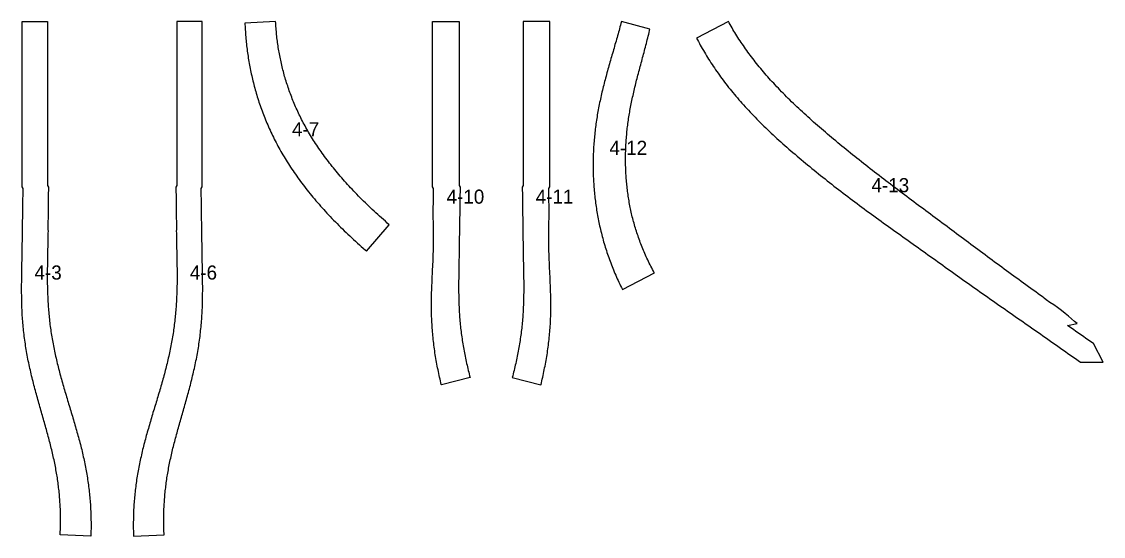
# Model space of a CAD drawing. Header units: metres. Extents: x 0 to 327, y -616 to 0.
# Drawn here: x 123.8 to 277.4, y -403.4 to -330.3 of the extents above; entities that cross this region are included whole.
import ezdxf

# ---------------------------------------------------------------- set-up
doc = ezdxf.new("R2010")
doc.units = ezdxf.units.M

msp = doc.modelspace()

# ---------------------------------------------------------------- linework, layer by layer
at = {"layer": 'F4_A'}
for points in [[(129.27, -403.17), (129.28, -402.94), (129.29, -402.71), (129.3, -402.48), (129.31, -402.25), (129.32, -402.02), (129.32, -401.79), (129.33, -401.56), (129.33, -401.33), (129.33, -401.1), (129.33, -400.87), (129.33, -400.64), (129.33, -400.41), (129.32, -400.18), (129.32, -399.95), (129.31, -399.72), (129.3, -399.49), (129.29, -399.26), (129.28, -399.03), (129.27, -398.8), (129.25, -398.57), (129.24, -398.33), (129.22, -398.1), (129.2, -397.87), (129.18, -397.64), (129.16, -397.41), (129.14, -397.18), (129.11, -396.95), (129.09, -396.72), (129.06, -396.49), (129.04, -396.26), (129.01, -396.03), (128.98, -395.8), (128.94, -395.57), (128.91, -395.33), (128.88, -395.1), (128.84, -394.87), (128.8, -394.64), (128.76, -394.41), (128.72, -394.18), (128.68, -393.94), (128.64, -393.71), (128.59, -393.48), (128.55, -393.25), (128.5, -393.01), (128.45, -392.78), (128.4, -392.54), (128.35, -392.31), (128.3, -392.07), (128.25, -391.84), (128.19, -391.6), (128.14, -391.36), (128.08, -391.13), (128.02, -390.89), (127.96, -390.65), (127.9, -390.41), (127.84, -390.17), (127.78, -389.93), (127.71, -389.69), (127.65, -389.45), (127.59, -389.2), (127.52, -388.96), (127.45, -388.72), (127.39, -388.47), (127.32, -388.23), (127.25, -387.98), (127.18, -387.74), (127.11, -387.49), (127.04, -387.25), (126.97, -387), (126.9, -386.75), (126.83, -386.5), (126.76, -386.25), (126.69, -386), (126.61, -385.75), (126.54, -385.5), (126.47, -385.25), (126.4, -385), (126.33, -384.74), (126.25, -384.49), (126.18, -384.24), (126.11, -383.98), (126.04, -383.73), (125.97, -383.47), (125.9, -383.21), (125.83, -382.96), (125.76, -382.7), (125.69, -382.44), (125.62, -382.18), (125.55, -381.92), (125.49, -381.66), (125.42, -381.4), (125.35, -381.14), (125.29, -380.88), (125.22, -380.61), (125.16, -380.35), (125.1, -380.09), (125.04, -379.82), (124.98, -379.56), (124.92, -379.29), (124.86, -379.03), (124.81, -378.76), (124.75, -378.49), (124.7, -378.23), (124.65, -377.96), (124.6, -377.69), (124.55, -377.43), (124.5, -377.16), (124.46, -376.89), (124.41, -376.62), (124.37, -376.35), (124.33, -376.08), (124.29, -375.82), (124.25, -375.55), (124.21, -375.28), (124.18, -375.01), (124.15, -374.74), (124.12, -374.47), (124.09, -374.2), (124.06, -373.93), (124.03, -373.66), (124.01, -373.39), (123.98, -373.12), (123.96, -372.85), (123.94, -372.59), (123.92, -372.32), (123.9, -372.05), (123.89, -371.78), (123.88, -371.51), (123.86, -371.25), (123.85, -370.98), (123.84, -370.72), (123.83, -370.45), (123.83, -370.19), (123.82, -369.92), (123.81, -369.66), (123.81, -369.4), (123.81, -369.14), (123.8, -368.87), (123.8, -368.61), (123.8, -368.35), (123.8, -368.09), (123.8, -367.84), (123.8, -367.58), (123.81, -367.32), (123.81, -367.06), (123.81, -366.81), (123.82, -366.55), (123.82, -366.3), (123.82, -366.04), (123.83, -365.79), (123.83, -365.53), (123.84, -365.28), (123.84, -365.03), (123.85, -364.78), (123.85, -364.53), (123.86, -364.28), (123.86, -364.03), (123.87, -363.78), (123.87, -363.53), (123.88, -363.28), (123.88, -363.04), (123.89, -362.79), (123.89, -362.54), (123.9, -362.29), (123.9, -362.05), (123.9, -361.8), (123.91, -361.55), (123.91, -361.3), (123.91, -361.05), (123.91, -360.8), (123.92, -360.55), (123.92, -360.3), (123.92, -360.05), (123.93, -359.8), (123.93, -359.55), (123.93, -359.3), (123.94, -359.04), (123.94, -358.79), (123.94, -358.54), (123.95, -358.29), (123.95, -358.04), (123.95, -357.79), (123.96, -357.54), (123.96, -357.29), (123.97, -357.04), (123.97, -356.79), (123.97, -356.54), (123.98, -356.24), (123.98, -355.96), (123.98, -355.77), (123.99, -355.57), (123.99, -355.36), (124, -355.15), (124, -354.94), (124, -354.72), (124.01, -354.49), (124.01, -354.26), (124.02, -354.02), (123.87, -353.77), (123.87, -353.52), (123.87, -353.27), (123.87, -353), (123.87, -352.73), (123.87, -352.45), (123.87, -352.17), (123.87, -351.87), (123.87, -351.57), (123.87, -351.27), (123.87, -351.04), (123.87, -350.84), (123.87, -350.59), (123.87, -350.34), (123.87, -350.09), (123.87, -349.84), (123.87, -349.59), (123.87, -349.34), (123.87, -349.09), (123.87, -348.84), (123.87, -348.59), (123.87, -348.34), (123.87, -348.09), (123.87, -347.84), (123.87, -347.59), (123.87, -347.34), (123.87, -347.09), (123.87, -346.84), (123.87, -346.59), (123.87, -346.34), (123.87, -346.09), (123.87, -345.84), (123.87, -345.59), (123.87, -345.34), (123.87, -345.09), (123.87, -344.84), (123.87, -344.59), (123.87, -344.34), (123.87, -344.09), (123.87, -343.84), (123.87, -343.59), (123.87, -343.34), (123.87, -343.09), (123.87, -342.84), (123.87, -342.59), (123.87, -342.34), (123.87, -342.09), (123.87, -341.84), (123.87, -341.59), (123.87, -341.34), (123.87, -341.09), (123.87, -340.84), (123.87, -340.59), (123.87, -340.34), (123.87, -340.09), (123.87, -339.84), (123.87, -339.59), (123.87, -339.34), (123.87, -339.09), (123.87, -338.84), (123.87, -338.59), (123.87, -338.34), (123.87, -338.09), (123.87, -337.84), (123.87, -337.59), (123.87, -337.34), (123.87, -337.09), (123.87, -336.84), (123.87, -336.59), (123.87, -336.34), (123.87, -336.09), (123.87, -335.84), (123.87, -335.59), (123.87, -335.34), (123.87, -335.09), (123.87, -334.84), (123.87, -334.59), (123.87, -334.34), (123.87, -334.09), (123.87, -333.84), (123.87, -333.59), (123.87, -333.34), (123.87, -333.09), (123.87, -332.84), (123.87, -332.59), (123.87, -332.34), (123.87, -332.09), (123.87, -331.84), (123.87, -331.59), (123.87, -331.34), (123.87, -331.09), (123.87, -330.84), (123.87, -330.59), (123.87, -330.34), (127.09, -330.34), (127.09, -330.34), (127.46, -330.34), (127.46, -330.59), (127.46, -330.84), (127.46, -331.09), (127.46, -331.34), (127.46, -331.59), (127.46, -331.84), (127.46, -332.09), (127.46, -332.34), (127.46, -332.59), (127.46, -332.84), (127.46, -333.09), (127.46, -333.34), (127.46, -333.59), (127.46, -333.84), (127.46, -334.09), (127.46, -334.34), (127.46, -334.59), (127.46, -334.84), (127.46, -335.09), (127.46, -335.34), (127.46, -335.59), (127.46, -335.84), (127.46, -336.09), (127.46, -336.34), (127.46, -336.59), (127.46, -336.84), (127.46, -337.09), (127.46, -337.34), (127.46, -337.59), (127.46, -337.84), (127.46, -338.09), (127.46, -338.34), (127.46, -338.59), (127.46, -338.84), (127.46, -339.09), (127.46, -339.34), (127.46, -339.59), (127.46, -339.84), (127.46, -340.09), (127.46, -340.34), (127.46, -340.59), (127.46, -340.84), (127.46, -341.09), (127.46, -341.34), (127.46, -341.59), (127.46, -341.84), (127.46, -342.09), (127.46, -342.34), (127.46, -342.59), (127.46, -342.84), (127.46, -343.09), (127.46, -343.34), (127.46, -343.59), (127.46, -343.84), (127.46, -344.09), (127.46, -344.34), (127.46, -344.59), (127.46, -344.84), (127.46, -345.09), (127.46, -345.34), (127.46, -345.59), (127.46, -345.84), (127.46, -346.09), (127.46, -346.34), (127.46, -346.59), (127.46, -346.84), (127.46, -347.09), (127.46, -347.34), (127.46, -347.59), (127.46, -347.84), (127.46, -348.09), (127.46, -348.34), (127.46, -348.59), (127.46, -348.84), (127.46, -349.09), (127.46, -349.34), (127.46, -349.59), (127.46, -349.84), (127.46, -350.09), (127.46, -350.34), (127.46, -350.59), (127.46, -350.84), (127.46, -351.09), (127.46, -351.34), (127.46, -351.59), (127.46, -351.84), (127.46, -352.09), (127.46, -352.34), (127.46, -352.59), (127.46, -352.84), (127.46, -353.09), (127.46, -353.34), (127.46, -353.59), (127.6, -353.84), (127.6, -354.09), (127.6, -354.34), (127.59, -354.59), (127.59, -354.84), (127.59, -355.09), (127.58, -355.34), (127.58, -355.59), (127.58, -355.84), (127.57, -356.09), (127.57, -356.34), (127.57, -356.59), (127.56, -356.84), (127.56, -357.09), (127.56, -357.34), (127.56, -357.59), (127.55, -357.84), (127.55, -358.09), (127.55, -358.34), (127.54, -358.59), (127.54, -358.84), (127.54, -359.09), (127.53, -359.34), (127.53, -359.59), (127.53, -359.84), (127.55, -360.09), (127.54, -360.34), (127.53, -360.59), (127.53, -360.84), (127.52, -361.09), (127.51, -361.34), (127.51, -361.59), (127.5, -361.84), (127.5, -362.09), (127.5, -362.34), (127.49, -362.59), (127.49, -362.84), (127.49, -363.09), (127.48, -363.34), (127.48, -363.59), (127.48, -363.84), (127.47, -364.09), (127.47, -364.34), (127.46, -364.59), (127.46, -364.84), (127.46, -365.09), (127.45, -365.34), (127.45, -365.59), (127.44, -365.84), (127.44, -366.09), (127.44, -366.34), (127.44, -366.59), (127.44, -366.84), (127.44, -367.09), (127.45, -367.34), (127.45, -367.59), (127.46, -367.84), (127.46, -368.09), (127.47, -368.34), (127.48, -368.59), (127.48, -368.84), (127.49, -369.09), (127.5, -369.34), (127.52, -369.59), (127.53, -369.84), (127.54, -370.09), (127.56, -370.34), (127.57, -370.59), (127.59, -370.84), (127.61, -371.09), (127.63, -371.34), (127.65, -371.59), (127.67, -371.84), (127.7, -372.09), (127.72, -372.34), (127.75, -372.59), (127.77, -372.84), (127.8, -373.09), (127.83, -373.34), (127.87, -373.59), (127.9, -373.84), (127.94, -374.09), (127.97, -374.34), (128.01, -374.59), (128.05, -374.84), (128.09, -375.09), (128.13, -375.34), (128.18, -375.59), (128.22, -375.84), (128.27, -376.09), (128.31, -376.34), (128.36, -376.59), (128.41, -376.84), (128.47, -377.09), (128.52, -377.34), (128.57, -377.59), (128.63, -377.84), (128.69, -378.09), (128.74, -378.34), (128.8, -378.59), (128.86, -378.84), (128.93, -379.09), (128.99, -379.34), (129.05, -379.59), (129.12, -379.84), (129.18, -380.09), (129.25, -380.34), (129.32, -380.59), (129.39, -380.84), (129.46, -381.09), (129.53, -381.34), (129.6, -381.59), (129.67, -381.84), (129.74, -382.09), (129.81, -382.34), (129.89, -382.59), (129.96, -382.84), (130.03, -383.09), (130.11, -383.34), (130.18, -383.59), (130.26, -383.84), (130.33, -384.09), (130.41, -384.34), (130.48, -384.59), (130.56, -384.84), (130.63, -385.09), (130.71, -385.34), (130.78, -385.59), (130.86, -385.84), (130.93, -386.09), (131.01, -386.34), (131.08, -386.59), (131.16, -386.84), (131.23, -387.09), (131.31, -387.34), (131.38, -387.59), (131.45, -387.84), (131.52, -388.09), (131.59, -388.34), (131.66, -388.59), (131.73, -388.84), (131.8, -389.09), (131.87, -389.34), (131.94, -389.59), (132.01, -389.84), (132.07, -390.09), (132.14, -390.34), (132.2, -390.59), (132.26, -390.84), (132.33, -391.09), (132.39, -391.34), (132.45, -391.59), (132.5, -391.84), (132.56, -392.09), (132.62, -392.34), (132.67, -392.59), (132.72, -392.84), (132.78, -393.09), (132.83, -393.34), (132.87, -393.59), (132.92, -393.84), (132.97, -394.09), (133.01, -394.34), (133.06, -394.59), (133.1, -394.84), (133.14, -395.09), (133.18, -395.34), (133.21, -395.59), (133.25, -395.84), (133.28, -396.09), (133.31, -396.34), (133.35, -396.59), (133.38, -396.84), (133.4, -397.09), (133.43, -397.34), (133.46, -397.59), (133.48, -397.84), (133.5, -398.09), (133.52, -398.34), (133.54, -398.59), (133.56, -398.84), (133.58, -399.09), (133.59, -399.34), (133.6, -399.59), (133.62, -399.84), (133.63, -400.09), (133.64, -400.34), (133.64, -400.59), (133.65, -400.84), (133.65, -401.09), (133.66, -401.34), (133.66, -401.59), (133.66, -401.84), (133.66, -402.09), (133.66, -402.34), (133.65, -402.59), (133.65, -402.84), (133.64, -403.09), (133.63, -403.34), (133.63, -403.39), (129.27, -403.17)], [(144.05, -403.17), (144.03, -402.94), (144.02, -402.71), (144.01, -402.48), (144.01, -402.25), (144, -402.02), (143.99, -401.79), (143.99, -401.56), (143.99, -401.33), (143.99, -401.1), (143.99, -400.87), (143.99, -400.64), (143.99, -400.41), (144, -400.18), (144, -399.95), (144.01, -399.72), (144.02, -399.49), (144.03, -399.26), (144.04, -399.03), (144.05, -398.8), (144.07, -398.57), (144.08, -398.33), (144.1, -398.1), (144.12, -397.87), (144.14, -397.64), (144.16, -397.41), (144.18, -397.18), (144.2, -396.95), (144.23, -396.72), (144.26, -396.49), (144.28, -396.26), (144.31, -396.03), (144.34, -395.8), (144.37, -395.57), (144.41, -395.33), (144.44, -395.1), (144.48, -394.87), (144.52, -394.64), (144.56, -394.41), (144.6, -394.18), (144.64, -393.94), (144.68, -393.71), (144.72, -393.48), (144.77, -393.25), (144.82, -393.01), (144.87, -392.78), (144.91, -392.54), (144.97, -392.31), (145.02, -392.07), (145.07, -391.84), (145.13, -391.6), (145.18, -391.36), (145.24, -391.13), (145.3, -390.89), (145.36, -390.65), (145.42, -390.41), (145.48, -390.17), (145.54, -389.93), (145.6, -389.69), (145.67, -389.45), (145.73, -389.2), (145.8, -388.96), (145.87, -388.72), (145.93, -388.47), (146, -388.23), (146.07, -387.98), (146.14, -387.74), (146.21, -387.49), (146.28, -387.25), (146.35, -387), (146.42, -386.75), (146.49, -386.5), (146.56, -386.25), (146.63, -386), (146.7, -385.75), (146.78, -385.5), (146.85, -385.25), (146.92, -385), (146.99, -384.74), (147.06, -384.49), (147.14, -384.24), (147.21, -383.98), (147.28, -383.73), (147.35, -383.47), (147.42, -383.21), (147.49, -382.96), (147.56, -382.7), (147.63, -382.44), (147.7, -382.18), (147.77, -381.92), (147.83, -381.66), (147.9, -381.4), (147.97, -381.14), (148.03, -380.88), (148.09, -380.61), (148.16, -380.35), (148.22, -380.09), (148.28, -379.82), (148.34, -379.56), (148.4, -379.29), (148.45, -379.03), (148.51, -378.76), (148.56, -378.49), (148.62, -378.23), (148.67, -377.96), (148.72, -377.69), (148.77, -377.43), (148.82, -377.16), (148.86, -376.89), (148.91, -376.62), (148.95, -376.35), (148.99, -376.08), (149.03, -375.82), (149.07, -375.55), (149.1, -375.28), (149.14, -375.01), (149.17, -374.74), (149.2, -374.47), (149.23, -374.2), (149.26, -373.93), (149.29, -373.66), (149.31, -373.39), (149.34, -373.12), (149.36, -372.85), (149.38, -372.59), (149.4, -372.32), (149.41, -372.05), (149.43, -371.78), (149.44, -371.51), (149.46, -371.25), (149.47, -370.98), (149.48, -370.72), (149.49, -370.45), (149.49, -370.19), (149.5, -369.92), (149.5, -369.66), (149.51, -369.4), (149.51, -369.14), (149.51, -368.87), (149.52, -368.61), (149.52, -368.35), (149.52, -368.09), (149.52, -367.84), (149.51, -367.58), (149.51, -367.32), (149.51, -367.06), (149.51, -366.81), (149.5, -366.55), (149.5, -366.3), (149.49, -366.04), (149.49, -365.79), (149.49, -365.53), (149.48, -365.28), (149.48, -365.03), (149.47, -364.78), (149.46, -364.53), (149.46, -364.28), (149.45, -364.03), (149.45, -363.78), (149.44, -363.53), (149.44, -363.28), (149.44, -363.04), (149.43, -362.79), (149.43, -362.54), (149.42, -362.29), (149.42, -362.05), (149.42, -361.8), (149.41, -361.55), (149.41, -361.3), (149.41, -361.05), (149.4, -360.8), (149.4, -360.55), (149.4, -360.3), (149.4, -360.05), (149.39, -359.8), (149.39, -359.55), (149.39, -359.3), (149.38, -359.04), (149.38, -358.79), (149.37, -358.54), (149.37, -358.29), (149.37, -358.04), (149.36, -357.79), (149.36, -357.54), (149.36, -357.29), (149.35, -357.04), (149.35, -356.79), (149.35, -356.54), (149.34, -356.24), (149.34, -355.96), (149.33, -355.77), (149.33, -355.57), (149.33, -355.36), (149.32, -355.15), (149.32, -354.94), (149.31, -354.72), (149.31, -354.49), (149.3, -354.26), (149.3, -354.02), (149.45, -353.77), (149.45, -353.52), (149.45, -353.27), (149.45, -353), (149.45, -352.73), (149.45, -352.45), (149.45, -352.17), (149.45, -351.87), (149.45, -351.57), (149.45, -351.27), (149.45, -351.04), (149.45, -350.84), (149.45, -350.59), (149.45, -350.34), (149.45, -350.09), (149.45, -349.84), (149.45, -349.59), (149.45, -349.34), (149.45, -349.09), (149.45, -348.84), (149.45, -348.59), (149.45, -348.34), (149.45, -348.09), (149.45, -347.84), (149.45, -347.59), (149.45, -347.34), (149.45, -347.09), (149.45, -346.84), (149.45, -346.59), (149.45, -346.34), (149.45, -346.09), (149.45, -345.84), (149.45, -345.59), (149.45, -345.34), (149.45, -345.09), (149.45, -344.84), (149.45, -344.59), (149.45, -344.34), (149.45, -344.09), (149.45, -343.84), (149.45, -343.59), (149.45, -343.34), (149.45, -343.09), (149.45, -342.84), (149.45, -342.59), (149.45, -342.34), (149.45, -342.09), (149.45, -341.84), (149.45, -341.59), (149.45, -341.34), (149.45, -341.09), (149.45, -340.84), (149.45, -340.59), (149.45, -340.34), (149.45, -340.09), (149.45, -339.84), (149.45, -339.59), (149.45, -339.34), (149.45, -339.09), (149.45, -338.84), (149.45, -338.59), (149.45, -338.34), (149.45, -338.09), (149.45, -337.84), (149.45, -337.59), (149.45, -337.34), (149.45, -337.09), (149.45, -336.84), (149.45, -336.59), (149.45, -336.34), (149.45, -336.09), (149.45, -335.84), (149.45, -335.59), (149.45, -335.34), (149.45, -335.09), (149.45, -334.84), (149.45, -334.59), (149.45, -334.34), (149.45, -334.09), (149.45, -333.84), (149.45, -333.59), (149.45, -333.34), (149.45, -333.09), (149.45, -332.84), (149.45, -332.59), (149.45, -332.34), (149.45, -332.09), (149.45, -331.84), (149.45, -331.59), (149.45, -331.34), (149.45, -331.09), (149.45, -330.84), (149.45, -330.59), (149.45, -330.34), (146.23, -330.34), (146.23, -330.34), (145.86, -330.34), (145.86, -330.59), (145.86, -330.84), (145.86, -331.09), (145.86, -331.34), (145.86, -331.59), (145.86, -331.84), (145.86, -332.09), (145.86, -332.34), (145.86, -332.59), (145.86, -332.84), (145.86, -333.09), (145.86, -333.34), (145.86, -333.59), (145.86, -333.84), (145.86, -334.09), (145.86, -334.34), (145.86, -334.59), (145.86, -334.84), (145.86, -335.09), (145.86, -335.34), (145.86, -335.59), (145.86, -335.84), (145.86, -336.09), (145.86, -336.34), (145.86, -336.59), (145.86, -336.84), (145.86, -337.09), (145.86, -337.34), (145.86, -337.59), (145.86, -337.84), (145.86, -338.09), (145.86, -338.34), (145.86, -338.59), (145.86, -338.84), (145.86, -339.09), (145.86, -339.34), (145.86, -339.59), (145.86, -339.84), (145.86, -340.09), (145.86, -340.34), (145.86, -340.59), (145.86, -340.84), (145.86, -341.09), (145.86, -341.34), (145.86, -341.59), (145.86, -341.84), (145.86, -342.09), (145.86, -342.34), (145.86, -342.59), (145.86, -342.84), (145.86, -343.09), (145.86, -343.34), (145.86, -343.59), (145.86, -343.84), (145.86, -344.09), (145.86, -344.34), (145.86, -344.59), (145.86, -344.84), (145.86, -345.09), (145.86, -345.34), (145.86, -345.59), (145.86, -345.84), (145.86, -346.09), (145.86, -346.34), (145.86, -346.59), (145.86, -346.84), (145.86, -347.09), (145.86, -347.34), (145.86, -347.59), (145.86, -347.84), (145.86, -348.09), (145.86, -348.34), (145.86, -348.59), (145.86, -348.84), (145.86, -349.09), (145.86, -349.34), (145.86, -349.59), (145.86, -349.84), (145.86, -350.09), (145.86, -350.34), (145.86, -350.59), (145.86, -350.84), (145.86, -351.09), (145.86, -351.34), (145.86, -351.59), (145.86, -351.84), (145.86, -352.09), (145.86, -352.34), (145.86, -352.59), (145.86, -352.84), (145.86, -353.09), (145.86, -353.34), (145.86, -353.59), (145.71, -353.84), (145.72, -354.09), (145.72, -354.34), (145.72, -354.59), (145.73, -354.84), (145.73, -355.09), (145.73, -355.34), (145.74, -355.59), (145.74, -355.84), (145.74, -356.09), (145.75, -356.34), (145.75, -356.59), (145.75, -356.84), (145.76, -357.09), (145.76, -357.34), (145.76, -357.59), (145.77, -357.84), (145.77, -358.09), (145.77, -358.34), (145.78, -358.59), (145.78, -358.84), (145.78, -359.09), (145.79, -359.34), (145.79, -359.59), (145.79, -359.84), (145.77, -360.09), (145.78, -360.34), (145.78, -360.59), (145.79, -360.84), (145.8, -361.09), (145.81, -361.34), (145.81, -361.59), (145.81, -361.84), (145.82, -362.09), (145.82, -362.34), (145.82, -362.59), (145.83, -362.84), (145.83, -363.09), (145.83, -363.34), (145.84, -363.59), (145.84, -363.84), (145.85, -364.09), (145.85, -364.34), (145.85, -364.59), (145.86, -364.84), (145.86, -365.09), (145.87, -365.34), (145.87, -365.59), (145.88, -365.84), (145.88, -366.09), (145.88, -366.34), (145.88, -366.59), (145.88, -366.84), (145.88, -367.09), (145.87, -367.34), (145.87, -367.59), (145.86, -367.84), (145.86, -368.09), (145.85, -368.34), (145.84, -368.59), (145.83, -368.84), (145.83, -369.09), (145.81, -369.34), (145.8, -369.59), (145.79, -369.84), (145.78, -370.09), (145.76, -370.34), (145.75, -370.59), (145.73, -370.84), (145.71, -371.09), (145.69, -371.34), (145.67, -371.59), (145.65, -371.84), (145.62, -372.09), (145.6, -372.34), (145.57, -372.59), (145.54, -372.84), (145.51, -373.09), (145.48, -373.34), (145.45, -373.59), (145.42, -373.84), (145.38, -374.09), (145.35, -374.34), (145.31, -374.59), (145.27, -374.84), (145.23, -375.09), (145.19, -375.34), (145.14, -375.59), (145.1, -375.84), (145.05, -376.09), (145, -376.34), (144.96, -376.59), (144.9, -376.84), (144.85, -377.09), (144.8, -377.34), (144.75, -377.59), (144.69, -377.84), (144.63, -378.09), (144.57, -378.34), (144.52, -378.59), (144.45, -378.84), (144.39, -379.09), (144.33, -379.34), (144.27, -379.59), (144.2, -379.84), (144.14, -380.09), (144.07, -380.34), (144, -380.59), (143.93, -380.84), (143.86, -381.09), (143.79, -381.34), (143.72, -381.59), (143.65, -381.84), (143.58, -382.09), (143.51, -382.34), (143.43, -382.59), (143.36, -382.84), (143.29, -383.09), (143.21, -383.34), (143.14, -383.59), (143.06, -383.84), (142.99, -384.09), (142.91, -384.34), (142.84, -384.59), (142.76, -384.84), (142.69, -385.09), (142.61, -385.34), (142.53, -385.59), (142.46, -385.84), (142.38, -386.09), (142.31, -386.34), (142.23, -386.59), (142.16, -386.84), (142.09, -387.09), (142.01, -387.34), (141.94, -387.59), (141.87, -387.84), (141.8, -388.09), (141.72, -388.34), (141.65, -388.59), (141.58, -388.84), (141.51, -389.09), (141.45, -389.34), (141.38, -389.59), (141.31, -389.84), (141.25, -390.09), (141.18, -390.34), (141.12, -390.59), (141.05, -390.84), (140.99, -391.09), (140.93, -391.34), (140.87, -391.59), (140.81, -391.84), (140.76, -392.09), (140.7, -392.34), (140.65, -392.59), (140.59, -392.84), (140.54, -393.09), (140.49, -393.34), (140.44, -393.59), (140.4, -393.84), (140.35, -394.09), (140.31, -394.34), (140.26, -394.59), (140.22, -394.84), (140.18, -395.09), (140.14, -395.34), (140.11, -395.59), (140.07, -395.84), (140.04, -396.09), (140, -396.34), (139.97, -396.59), (139.94, -396.84), (139.92, -397.09), (139.89, -397.34), (139.86, -397.59), (139.84, -397.84), (139.82, -398.09), (139.8, -398.34), (139.78, -398.59), (139.76, -398.84), (139.74, -399.09), (139.73, -399.34), (139.71, -399.59), (139.7, -399.84), (139.69, -400.09), (139.68, -400.34), (139.68, -400.59), (139.67, -400.84), (139.67, -401.09), (139.66, -401.34), (139.66, -401.59), (139.66, -401.84), (139.66, -402.09), (139.66, -402.34), (139.67, -402.59), (139.67, -402.84), (139.68, -403.09), (139.69, -403.34), (139.69, -403.39), (144.05, -403.17)], [(176.01, -359.16), (175.73, -358.92), (175.46, -358.67), (175.18, -358.43), (174.92, -358.19), (174.65, -357.95), (174.38, -357.71), (174.13, -357.47), (173.87, -357.23), (173.61, -357), (173.36, -356.76), (173.11, -356.52), (172.87, -356.28), (172.62, -356.04), (172.38, -355.8), (172.14, -355.57), (171.9, -355.33), (171.66, -355.09), (171.43, -354.85), (171.2, -354.62), (170.97, -354.38), (170.75, -354.14), (170.53, -353.91), (170.31, -353.67), (170.09, -353.44), (169.88, -353.2), (169.67, -352.97), (169.46, -352.74), (169.26, -352.5), (169.06, -352.27), (168.86, -352.04), (168.66, -351.8), (168.47, -351.57), (168.28, -351.34), (168.09, -351.11), (167.91, -350.88), (167.73, -350.64), (167.55, -350.41), (167.37, -350.18), (167.19, -349.95), (167.02, -349.71), (166.84, -349.48), (166.67, -349.25), (166.5, -349.02), (166.34, -348.79), (166.18, -348.56), (166.02, -348.33), (165.86, -348.1), (165.71, -347.87), (165.56, -347.64), (165.41, -347.42), (165.27, -347.19), (165.12, -346.96), (164.98, -346.73), (164.84, -346.5), (164.71, -346.27), (164.57, -346.05), (164.44, -345.82), (164.31, -345.59), (164.18, -345.36), (164.06, -345.14), (163.93, -344.91), (163.81, -344.68), (163.69, -344.45), (163.57, -344.23), (163.46, -344), (163.35, -343.77), (163.23, -343.55), (163.13, -343.32), (163.02, -343.09), (162.92, -342.87), (162.81, -342.64), (162.71, -342.42), (162.62, -342.19), (162.52, -341.97), (162.43, -341.74), (162.34, -341.52), (162.25, -341.29), (162.16, -341.06), (162.07, -340.84), (161.99, -340.61), (161.9, -340.38), (161.82, -340.15), (161.74, -339.93), (161.66, -339.7), (161.59, -339.47), (161.51, -339.24), (161.44, -339.02), (161.37, -338.79), (161.3, -338.56), (161.23, -338.33), (161.16, -338.11), (161.1, -337.88), (161.04, -337.65), (160.98, -337.43), (160.92, -337.2), (160.86, -336.97), (160.81, -336.74), (160.75, -336.52), (160.7, -336.29), (160.65, -336.06), (160.6, -335.83), (160.55, -335.61), (160.51, -335.38), (160.46, -335.15), (160.42, -334.92), (160.38, -334.69), (160.34, -334.47), (160.3, -334.24), (160.26, -334.01), (160.23, -333.78), (160.19, -333.55), (160.16, -333.32), (160.13, -333.09), (160.1, -332.86), (160.07, -332.64), (160.05, -332.41), (160.02, -332.18), (160, -331.95), (159.98, -331.72), (159.95, -331.49), (159.94, -331.26), (159.92, -331.03), (159.9, -330.8), (159.89, -330.57), (159.87, -330.34), (155.52, -330.57), (155.52, -330.76), (155.54, -331.01), (155.55, -331.26), (155.56, -331.51), (155.58, -331.76), (155.6, -332.01), (155.62, -332.26), (155.64, -332.51), (155.66, -332.76), (155.68, -333.01), (155.71, -333.26), (155.73, -333.51), (155.76, -333.76), (155.79, -334.01), (155.82, -334.26), (155.85, -334.51), (155.89, -334.76), (155.92, -335.01), (155.96, -335.26), (156, -335.51), (156.04, -335.76), (156.08, -336.01), (156.13, -336.26), (156.17, -336.51), (156.22, -336.76), (156.27, -337.01), (156.32, -337.26), (156.37, -337.51), (156.42, -337.76), (156.48, -338.01), (156.53, -338.26), (156.59, -338.51), (156.65, -338.76), (156.72, -339.01), (156.78, -339.26), (156.84, -339.51), (156.91, -339.76), (156.98, -340.01), (157.05, -340.26), (157.12, -340.51), (157.2, -340.76), (157.27, -341.01), (157.35, -341.26), (157.43, -341.51), (157.51, -341.76), (157.6, -342.01), (157.68, -342.26), (157.77, -342.51), (157.86, -342.76), (157.95, -343.01), (158.04, -343.26), (158.14, -343.51), (158.23, -343.76), (158.33, -344.01), (158.43, -344.26), (158.54, -344.51), (158.64, -344.76), (158.75, -345.01), (158.86, -345.26), (158.97, -345.51), (159.09, -345.76), (159.2, -346.01), (159.32, -346.26), (159.44, -346.51), (159.56, -346.76), (159.69, -347.01), (159.82, -347.26), (159.94, -347.51), (160.08, -347.76), (160.21, -348.01), (160.35, -348.26), (160.49, -348.51), (160.63, -348.76), (160.77, -349.01), (160.92, -349.26), (161.07, -349.51), (161.22, -349.76), (161.37, -350.01), (161.53, -350.26), (161.69, -350.51), (161.85, -350.76), (162.01, -351.01), (162.18, -351.26), (162.35, -351.51), (162.52, -351.76), (162.69, -352.01), (162.87, -352.26), (163.04, -352.51), (163.22, -352.76), (163.41, -353.01), (163.59, -353.26), (163.78, -353.51), (163.97, -353.76), (164.17, -354.01), (164.36, -354.26), (164.56, -354.51), (164.77, -354.76), (164.97, -355.01), (165.18, -355.26), (165.39, -355.51), (165.6, -355.76), (165.82, -356.01), (166.04, -356.26), (166.26, -356.51), (166.48, -356.76), (166.71, -357.01), (166.93, -357.26), (167.16, -357.51), (167.4, -357.76), (167.63, -358.01), (167.87, -358.26), (168.12, -358.51), (168.36, -358.76), (168.61, -359.01), (168.86, -359.26), (169.11, -359.51), (169.36, -359.76), (169.62, -360.01), (169.88, -360.26), (170.14, -360.51), (170.41, -360.76), (170.68, -361.01), (170.95, -361.26), (171.22, -361.51), (171.49, -361.76), (171.77, -362.01), (172.05, -362.26), (172.33, -362.51), (172.62, -362.76), (172.77, -362.9), (176.01, -359.16)]]:
    msp.add_lwpolyline(points, close=True, dxfattribs=at)
at = {"layer": 'F4_F'}
for points in [[(183.42, -381.9), (183.41, -381.86), (183.35, -381.6), (183.29, -381.34), (183.23, -381.07), (183.17, -380.81), (183.11, -380.55), (183.06, -380.28), (183, -380.02), (182.94, -379.75), (182.89, -379.49), (182.84, -379.22), (182.79, -378.95), (182.74, -378.68), (182.69, -378.42), (182.64, -378.15), (182.6, -377.88), (182.56, -377.61), (182.51, -377.34), (182.47, -377.07), (182.43, -376.8), (182.4, -376.53), (182.36, -376.26), (182.33, -375.99), (182.3, -375.72), (182.27, -375.45), (182.24, -375.18), (182.21, -374.91), (182.19, -374.64), (182.16, -374.37), (182.14, -374.1), (182.12, -373.83), (182.1, -373.56), (182.09, -373.29), (182.07, -373.02), (182.06, -372.75), (182.05, -372.48), (182.04, -372.21), (182.03, -371.94), (182.02, -371.67), (182.02, -371.4), (182.01, -371.14), (182.01, -370.87), (182.01, -370.6), (182.01, -370.34), (182.01, -370.07), (182.02, -369.81), (182.02, -369.54), (182.03, -369.28), (182.03, -369.02), (182.04, -368.76), (182.05, -368.5), (182.06, -368.24), (182.07, -367.98), (182.08, -367.72), (182.09, -367.47), (182.1, -367.21), (182.11, -366.95), (182.12, -366.7), (182.13, -366.45), (182.14, -366.2), (182.16, -365.94), (182.17, -365.69), (182.18, -365.44), (182.19, -365.2), (182.2, -364.95), (182.22, -364.7), (182.23, -364.46), (182.24, -364.21), (182.25, -363.97), (182.25, -363.72), (182.26, -363.48), (182.27, -363.24), (182.28, -363), (182.29, -362.76), (182.29, -362.52), (182.3, -362.28), (182.3, -362.04), (182.3, -361.8), (182.31, -361.56), (182.31, -361.32), (182.31, -361.08), (182.31, -360.84), (182.31, -360.6), (182.31, -360.37), (182.31, -360.13), (182.31, -359.89), (182.3, -359.64), (182.3, -359.39), (182.29, -359.14), (182.29, -358.89), (182.28, -358.64), (182.27, -358.38), (182.27, -358.12), (182.27, -357.86), (182.27, -357.61), (182.27, -357.35), (182.27, -357.09), (182.27, -356.83), (182.27, -356.57), (182.28, -356.26), (182.28, -355.98), (182.28, -355.8), (182.28, -355.6), (182.28, -355.4), (182.28, -355.19), (182.29, -354.97), (182.29, -354.74), (182.29, -354.52), (182.29, -354.28), (182.29, -354.04), (182.14, -353.79), (182.14, -353.53), (182.14, -353.27), (182.14, -353.01), (182.14, -352.73), (182.14, -352.45), (182.14, -352.17), (182.14, -351.87), (182.14, -351.57), (182.14, -351.26), (182.14, -351.04), (182.14, -350.84), (182.14, -350.59), (182.14, -350.34), (182.14, -350.09), (182.14, -349.84), (182.14, -349.59), (182.14, -349.34), (182.14, -349.09), (182.14, -348.84), (182.14, -348.59), (182.14, -348.34), (182.14, -348.09), (182.14, -347.84), (182.14, -347.59), (182.14, -347.34), (182.14, -347.09), (182.14, -346.84), (182.14, -346.59), (182.14, -346.34), (182.14, -346.09), (182.14, -345.84), (182.14, -345.59), (182.14, -345.34), (182.14, -345.09), (182.14, -344.84), (182.14, -344.59), (182.14, -344.34), (182.14, -344.09), (182.14, -343.84), (182.14, -343.59), (182.14, -343.34), (182.14, -343.09), (182.14, -342.84), (182.14, -342.59), (182.14, -342.34), (182.14, -342.09), (182.14, -341.84), (182.14, -341.59), (182.14, -341.34), (182.14, -341.09), (182.14, -340.84), (182.14, -340.59), (182.14, -340.34), (182.14, -340.09), (182.14, -339.84), (182.14, -339.59), (182.14, -339.34), (182.14, -339.09), (182.14, -338.84), (182.14, -338.59), (182.14, -338.34), (182.14, -338.09), (182.14, -337.84), (182.14, -337.59), (182.14, -337.34), (182.14, -337.09), (182.14, -336.84), (182.14, -336.59), (182.14, -336.34), (182.14, -336.09), (182.14, -335.84), (182.14, -335.59), (182.14, -335.34), (182.14, -335.09), (182.14, -334.84), (182.14, -334.59), (182.14, -334.34), (182.14, -334.09), (182.14, -333.84), (182.14, -333.59), (182.14, -333.34), (182.14, -333.09), (182.14, -332.84), (182.14, -332.59), (182.14, -332.34), (182.14, -332.09), (182.14, -331.84), (182.14, -331.59), (182.14, -331.34), (182.14, -331.09), (182.14, -330.84), (182.14, -330.59), (182.14, -330.34), (185.36, -330.34), (185.36, -330.34), (185.93, -330.34), (185.93, -330.59), (185.93, -330.84), (185.93, -331.09), (185.93, -331.34), (185.93, -331.59), (185.93, -331.84), (185.93, -332.09), (185.93, -332.34), (185.93, -332.59), (185.93, -332.84), (185.93, -333.09), (185.93, -333.34), (185.93, -333.59), (185.93, -333.84), (185.93, -334.09), (185.93, -334.34), (185.93, -334.59), (185.93, -334.84), (185.93, -335.09), (185.93, -335.34), (185.93, -335.59), (185.93, -335.84), (185.93, -336.09), (185.93, -336.34), (185.93, -336.59), (185.93, -336.84), (185.93, -337.09), (185.93, -337.34), (185.93, -337.59), (185.93, -337.84), (185.93, -338.09), (185.93, -338.34), (185.93, -338.59), (185.93, -338.84), (185.93, -339.09), (185.93, -339.34), (185.93, -339.59), (185.93, -339.84), (185.93, -340.09), (185.93, -340.34), (185.93, -340.59), (185.93, -340.84), (185.93, -341.09), (185.93, -341.34), (185.93, -341.59), (185.93, -341.84), (185.93, -342.09), (185.93, -342.34), (185.93, -342.59), (185.93, -342.84), (185.93, -343.09), (185.93, -343.34), (185.93, -343.59), (185.93, -343.84), (185.93, -344.09), (185.93, -344.34), (185.93, -344.59), (185.93, -344.84), (185.93, -345.09), (185.93, -345.34), (185.93, -345.59), (185.93, -345.84), (185.93, -346.09), (185.93, -346.34), (185.93, -346.59), (185.93, -346.84), (185.93, -347.09), (185.93, -347.34), (185.93, -347.59), (185.93, -347.84), (185.93, -348.09), (185.93, -348.34), (185.93, -348.59), (185.93, -348.84), (185.93, -349.09), (185.93, -349.34), (185.93, -349.59), (185.93, -349.84), (185.93, -350.09), (185.93, -350.34), (185.93, -350.59), (185.93, -350.84), (185.93, -351.09), (185.93, -351.34), (185.93, -351.59), (185.93, -351.84), (185.93, -352.09), (185.93, -352.34), (185.93, -352.59), (185.93, -352.84), (185.93, -353.09), (185.93, -353.34), (185.93, -353.59), (186.08, -353.84), (186.07, -354.09), (186.07, -354.34), (186.07, -354.59), (186.06, -354.84), (186.06, -355.09), (186.06, -355.34), (186.05, -355.59), (186.05, -355.84), (186.04, -356.09), (186.04, -356.34), (186.04, -356.59), (186.03, -356.84), (186.03, -357.09), (186.03, -357.34), (186.02, -357.59), (186.02, -357.84), (186.01, -358.09), (186.01, -358.34), (186.01, -358.59), (186, -358.84), (186, -359.09), (185.99, -359.34), (185.99, -359.59), (185.99, -359.84), (185.98, -360.09), (185.98, -360.34), (185.98, -360.59), (185.97, -360.84), (185.97, -361.09), (185.97, -361.34), (185.97, -361.59), (185.96, -361.84), (185.96, -362.09), (185.96, -362.34), (185.95, -362.59), (185.95, -362.84), (185.94, -363.09), (185.94, -363.34), (185.93, -363.59), (185.93, -363.84), (185.92, -364.09), (185.92, -364.34), (185.91, -364.59), (185.91, -364.84), (185.91, -365.09), (185.9, -365.34), (185.9, -365.59), (185.89, -365.84), (185.89, -366.09), (185.88, -366.34), (185.88, -366.59), (185.88, -366.84), (185.87, -367.09), (185.87, -367.34), (185.87, -367.59), (185.87, -367.84), (185.87, -368.09), (185.87, -368.34), (185.87, -368.59), (185.87, -368.84), (185.88, -369.09), (185.88, -369.34), (185.89, -369.59), (185.89, -369.84), (185.9, -370.09), (185.91, -370.34), (185.92, -370.59), (185.93, -370.84), (185.94, -371.09), (185.95, -371.34), (185.96, -371.59), (185.98, -371.84), (186, -372.09), (186.01, -372.34), (186.03, -372.59), (186.06, -372.84), (186.08, -373.09), (186.1, -373.34), (186.13, -373.59), (186.15, -373.84), (186.18, -374.09), (186.21, -374.34), (186.25, -374.59), (186.28, -374.84), (186.31, -375.09), (186.35, -375.34), (186.39, -375.59), (186.42, -375.84), (186.47, -376.09), (186.51, -376.34), (186.55, -376.59), (186.6, -376.84), (186.64, -377.09), (186.69, -377.34), (186.74, -377.59), (186.79, -377.84), (186.84, -378.09), (186.9, -378.34), (186.95, -378.59), (187.01, -378.84), (187.06, -379.09), (187.12, -379.34), (187.18, -379.59), (187.24, -379.84), (187.3, -380.09), (187.36, -380.34), (187.43, -380.59), (187.49, -380.84), (183.42, -381.9)], [(197.56, -381.9), (197.57, -381.86), (197.63, -381.6), (197.69, -381.34), (197.75, -381.07), (197.81, -380.81), (197.87, -380.55), (197.93, -380.28), (197.98, -380.02), (198.04, -379.75), (198.09, -379.49), (198.14, -379.22), (198.19, -378.95), (198.24, -378.68), (198.29, -378.42), (198.34, -378.15), (198.38, -377.88), (198.43, -377.61), (198.47, -377.34), (198.51, -377.07), (198.55, -376.8), (198.58, -376.53), (198.62, -376.26), (198.65, -375.99), (198.69, -375.72), (198.72, -375.45), (198.74, -375.18), (198.77, -374.91), (198.8, -374.64), (198.82, -374.37), (198.84, -374.1), (198.86, -373.83), (198.88, -373.56), (198.9, -373.29), (198.91, -373.02), (198.92, -372.75), (198.94, -372.48), (198.95, -372.21), (198.95, -371.94), (198.96, -371.67), (198.97, -371.4), (198.97, -371.14), (198.97, -370.87), (198.97, -370.6), (198.97, -370.34), (198.97, -370.07), (198.97, -369.81), (198.96, -369.54), (198.96, -369.28), (198.95, -369.02), (198.94, -368.76), (198.93, -368.5), (198.92, -368.24), (198.92, -367.98), (198.91, -367.72), (198.89, -367.47), (198.88, -367.21), (198.87, -366.95), (198.86, -366.7), (198.85, -366.45), (198.84, -366.2), (198.83, -365.94), (198.81, -365.69), (198.8, -365.44), (198.79, -365.2), (198.78, -364.95), (198.77, -364.7), (198.76, -364.46), (198.75, -364.21), (198.74, -363.97), (198.73, -363.72), (198.72, -363.48), (198.71, -363.24), (198.7, -363), (198.7, -362.76), (198.69, -362.52), (198.69, -362.28), (198.68, -362.04), (198.68, -361.8), (198.67, -361.56), (198.67, -361.32), (198.67, -361.08), (198.67, -360.84), (198.67, -360.6), (198.67, -360.37), (198.68, -360.13), (198.68, -359.89), (198.68, -359.64), (198.68, -359.39), (198.69, -359.14), (198.69, -358.89), (198.7, -358.64), (198.72, -358.38), (198.72, -358.12), (198.71, -357.86), (198.71, -357.61), (198.71, -357.35), (198.71, -357.09), (198.71, -356.83), (198.71, -356.57), (198.71, -356.26), (198.7, -355.98), (198.7, -355.8), (198.7, -355.6), (198.7, -355.4), (198.7, -355.19), (198.7, -354.97), (198.69, -354.74), (198.69, -354.52), (198.69, -354.28), (198.69, -354.04), (198.84, -353.79), (198.84, -353.53), (198.84, -353.27), (198.84, -353.01), (198.84, -352.73), (198.84, -352.45), (198.84, -352.17), (198.84, -351.87), (198.84, -351.57), (198.84, -351.26), (198.84, -351.04), (198.84, -350.84), (198.84, -350.59), (198.84, -350.34), (198.84, -350.09), (198.84, -349.84), (198.84, -349.59), (198.84, -349.34), (198.84, -349.09), (198.84, -348.84), (198.84, -348.59), (198.84, -348.34), (198.84, -348.09), (198.84, -347.84), (198.84, -347.59), (198.84, -347.34), (198.84, -347.09), (198.84, -346.84), (198.84, -346.59), (198.84, -346.34), (198.84, -346.09), (198.84, -345.84), (198.84, -345.59), (198.84, -345.34), (198.84, -345.09), (198.84, -344.84), (198.84, -344.59), (198.84, -344.34), (198.84, -344.09), (198.84, -343.84), (198.84, -343.59), (198.84, -343.34), (198.84, -343.09), (198.84, -342.84), (198.84, -342.59), (198.84, -342.34), (198.84, -342.09), (198.84, -341.84), (198.84, -341.59), (198.84, -341.34), (198.84, -341.09), (198.84, -340.84), (198.84, -340.59), (198.84, -340.34), (198.84, -340.09), (198.84, -339.84), (198.84, -339.59), (198.84, -339.34), (198.84, -339.09), (198.84, -338.84), (198.84, -338.59), (198.84, -338.34), (198.84, -338.09), (198.84, -337.84), (198.84, -337.59), (198.84, -337.34), (198.84, -337.09), (198.84, -336.84), (198.84, -336.59), (198.84, -336.34), (198.84, -336.09), (198.84, -335.84), (198.84, -335.59), (198.84, -335.34), (198.84, -335.09), (198.84, -334.84), (198.84, -334.59), (198.84, -334.34), (198.84, -334.09), (198.84, -333.84), (198.84, -333.59), (198.84, -333.34), (198.84, -333.09), (198.84, -332.84), (198.84, -332.59), (198.84, -332.34), (198.84, -332.09), (198.84, -331.84), (198.84, -331.59), (198.84, -331.34), (198.84, -331.09), (198.84, -330.84), (198.84, -330.59), (198.84, -330.34), (195.62, -330.34), (195.62, -330.34), (195.05, -330.34), (195.05, -330.59), (195.05, -330.84), (195.05, -331.09), (195.05, -331.34), (195.05, -331.59), (195.05, -331.84), (195.05, -332.09), (195.05, -332.34), (195.05, -332.59), (195.05, -332.84), (195.05, -333.09), (195.05, -333.34), (195.05, -333.59), (195.05, -333.84), (195.05, -334.09), (195.05, -334.34), (195.05, -334.59), (195.05, -334.84), (195.05, -335.09), (195.05, -335.34), (195.05, -335.59), (195.05, -335.84), (195.05, -336.09), (195.05, -336.34), (195.05, -336.59), (195.05, -336.84), (195.05, -337.09), (195.05, -337.34), (195.05, -337.59), (195.05, -337.84), (195.05, -338.09), (195.05, -338.34), (195.05, -338.59), (195.05, -338.84), (195.05, -339.09), (195.05, -339.34), (195.05, -339.59), (195.05, -339.84), (195.05, -340.09), (195.05, -340.34), (195.05, -340.59), (195.05, -340.84), (195.05, -341.09), (195.05, -341.34), (195.05, -341.59), (195.05, -341.84), (195.05, -342.09), (195.05, -342.34), (195.05, -342.59), (195.05, -342.84), (195.05, -343.09), (195.05, -343.34), (195.05, -343.59), (195.05, -343.84), (195.05, -344.09), (195.05, -344.34), (195.05, -344.59), (195.05, -344.84), (195.05, -345.09), (195.05, -345.34), (195.05, -345.59), (195.05, -345.84), (195.05, -346.09), (195.05, -346.34), (195.05, -346.59), (195.05, -346.84), (195.05, -347.09), (195.05, -347.34), (195.05, -347.59), (195.05, -347.84), (195.05, -348.09), (195.05, -348.34), (195.05, -348.59), (195.05, -348.84), (195.05, -349.09), (195.05, -349.34), (195.05, -349.59), (195.05, -349.84), (195.05, -350.09), (195.05, -350.34), (195.05, -350.59), (195.05, -350.84), (195.05, -351.09), (195.05, -351.34), (195.05, -351.59), (195.05, -351.84), (195.05, -352.09), (195.05, -352.34), (195.05, -352.59), (195.05, -352.84), (195.05, -353.09), (195.05, -353.34), (195.05, -353.59), (194.9, -353.84), (194.91, -354.09), (194.91, -354.34), (194.92, -354.59), (194.92, -354.84), (194.92, -355.09), (194.93, -355.34), (194.93, -355.59), (194.93, -355.84), (194.94, -356.09), (194.94, -356.34), (194.95, -356.59), (194.95, -356.84), (194.95, -357.09), (194.96, -357.34), (194.96, -357.59), (194.96, -357.84), (194.97, -358.09), (194.97, -358.34), (194.98, -358.59), (194.98, -358.84), (194.98, -359.09), (194.99, -359.34), (194.99, -359.59), (194.99, -359.84), (195, -360.09), (195, -360.34), (195.01, -360.59), (195.01, -360.84), (195.01, -361.09), (195.01, -361.34), (195.02, -361.59), (195.02, -361.84), (195.02, -362.09), (195.03, -362.34), (195.03, -362.59), (195.03, -362.84), (195.04, -363.09), (195.04, -363.34), (195.05, -363.59), (195.05, -363.84), (195.06, -364.09), (195.06, -364.34), (195.07, -364.59), (195.07, -364.84), (195.08, -365.09), (195.08, -365.34), (195.09, -365.59), (195.09, -365.84), (195.09, -366.09), (195.1, -366.34), (195.1, -366.59), (195.1, -366.84), (195.11, -367.09), (195.11, -367.34), (195.11, -367.59), (195.11, -367.84), (195.11, -368.09), (195.11, -368.34), (195.11, -368.59), (195.11, -368.84), (195.1, -369.09), (195.1, -369.34), (195.1, -369.59), (195.09, -369.84), (195.08, -370.09), (195.08, -370.34), (195.07, -370.59), (195.06, -370.84), (195.04, -371.09), (195.03, -371.34), (195.02, -371.59), (195, -371.84), (194.99, -372.09), (194.97, -372.34), (194.95, -372.59), (194.93, -372.84), (194.9, -373.09), (194.88, -373.34), (194.85, -373.59), (194.83, -373.84), (194.8, -374.09), (194.77, -374.34), (194.74, -374.59), (194.7, -374.84), (194.67, -375.09), (194.63, -375.34), (194.6, -375.59), (194.56, -375.84), (194.52, -376.09), (194.47, -376.34), (194.43, -376.59), (194.39, -376.84), (194.34, -377.09), (194.29, -377.34), (194.24, -377.59), (194.19, -377.84), (194.14, -378.09), (194.09, -378.34), (194.03, -378.59), (193.98, -378.84), (193.92, -379.09), (193.86, -379.34), (193.8, -379.59), (193.74, -379.84), (193.68, -380.09), (193.62, -380.34), (193.56, -380.59), (193.49, -380.84), (197.56, -381.9)], [(213.67, -366.01), (213.65, -365.97), (213.53, -365.75), (213.41, -365.52), (213.29, -365.29), (213.17, -365.07), (213.06, -364.84), (212.95, -364.61), (212.84, -364.39), (212.73, -364.16), (212.62, -363.93), (212.52, -363.71), (212.42, -363.48), (212.32, -363.25), (212.22, -363.03), (212.12, -362.8), (212.03, -362.57), (211.94, -362.35), (211.85, -362.12), (211.76, -361.89), (211.67, -361.67), (211.59, -361.44), (211.5, -361.21), (211.42, -360.99), (211.35, -360.76), (211.27, -360.54), (211.19, -360.31), (211.12, -360.08), (211.05, -359.86), (210.98, -359.63), (210.91, -359.41), (210.85, -359.18), (210.78, -358.95), (210.72, -358.73), (210.66, -358.5), (210.6, -358.28), (210.54, -358.05), (210.49, -357.83), (210.44, -357.6), (210.39, -357.37), (210.34, -357.15), (210.29, -356.92), (210.24, -356.7), (210.2, -356.47), (210.15, -356.24), (210.11, -356.02), (210.07, -355.79), (210.03, -355.56), (210, -355.34), (209.96, -355.11), (209.93, -354.88), (209.9, -354.65), (209.87, -354.43), (209.84, -354.2), (209.81, -353.97), (209.79, -353.74), (209.76, -353.52), (209.74, -353.29), (209.72, -353.06), (209.7, -352.83), (209.68, -352.6), (209.66, -352.37), (209.65, -352.15), (209.64, -351.92), (209.62, -351.69), (209.61, -351.46), (209.6, -351.23), (209.6, -351), (209.59, -350.77), (209.59, -350.54), (209.58, -350.31), (209.58, -350.08), (209.58, -349.86), (209.58, -349.63), (209.58, -349.4), (209.59, -349.17), (209.59, -348.94), (209.6, -348.71), (209.61, -348.48), (209.61, -348.25), (209.63, -348.02), (209.64, -347.79), (209.65, -347.56), (209.67, -347.33), (209.68, -347.1), (209.7, -346.87), (209.72, -346.64), (209.74, -346.4), (209.76, -346.17), (209.78, -345.94), (209.81, -345.71), (209.83, -345.48), (209.86, -345.25), (209.89, -345.02), (209.92, -344.79), (209.95, -344.56), (209.98, -344.33), (210.02, -344.09), (210.05, -343.86), (210.09, -343.63), (210.13, -343.4), (210.17, -343.17), (210.21, -342.93), (210.25, -342.7), (210.3, -342.47), (210.34, -342.23), (210.39, -342), (210.43, -341.76), (210.48, -341.53), (210.53, -341.29), (210.58, -341.06), (210.64, -340.82), (210.69, -340.58), (210.75, -340.34), (210.8, -340.1), (210.86, -339.86), (210.91, -339.62), (210.97, -339.38), (211.03, -339.14), (211.09, -338.9), (211.15, -338.66), (211.22, -338.41), (211.28, -338.17), (211.34, -337.93), (211.41, -337.68), (211.47, -337.44), (211.54, -337.19), (211.6, -336.94), (211.67, -336.7), (211.73, -336.45), (211.8, -336.2), (211.87, -335.95), (211.93, -335.7), (212, -335.45), (212.07, -335.2), (212.14, -334.95), (212.2, -334.7), (212.27, -334.44), (212.34, -334.19), (212.41, -333.94), (212.47, -333.68), (212.54, -333.43), (212.61, -333.17), (212.67, -332.91), (212.74, -332.66), (212.8, -332.4), (212.87, -332.14), (212.93, -331.88), (213, -331.62), (213.05, -331.4), (208.98, -330.34), (208.92, -330.59), (208.85, -330.84), (208.78, -331.09), (208.72, -331.34), (208.65, -331.59), (208.58, -331.84), (208.51, -332.09), (208.44, -332.34), (208.37, -332.59), (208.3, -332.84), (208.23, -333.09), (208.16, -333.34), (208.08, -333.59), (208.01, -333.84), (207.94, -334.09), (207.87, -334.34), (207.8, -334.59), (207.72, -334.84), (207.65, -335.09), (207.58, -335.34), (207.51, -335.59), (207.44, -335.84), (207.36, -336.09), (207.29, -336.34), (207.22, -336.59), (207.15, -336.84), (207.08, -337.09), (207.01, -337.34), (206.94, -337.59), (206.87, -337.84), (206.81, -338.09), (206.74, -338.34), (206.67, -338.59), (206.61, -338.84), (206.54, -339.09), (206.48, -339.34), (206.42, -339.59), (206.35, -339.84), (206.29, -340.09), (206.23, -340.34), (206.17, -340.59), (206.12, -340.84), (206.06, -341.09), (206.01, -341.34), (205.95, -341.59), (205.9, -341.84), (205.85, -342.09), (205.8, -342.34), (205.75, -342.59), (205.7, -342.84), (205.66, -343.09), (205.61, -343.34), (205.57, -343.59), (205.53, -343.84), (205.49, -344.09), (205.45, -344.34), (205.41, -344.59), (205.38, -344.84), (205.34, -345.09), (205.31, -345.34), (205.28, -345.59), (205.25, -345.84), (205.22, -346.09), (205.2, -346.34), (205.17, -346.59), (205.15, -346.84), (205.13, -347.09), (205.1, -347.34), (205.09, -347.59), (205.07, -347.84), (205.05, -348.09), (205.04, -348.34), (205.02, -348.59), (205.01, -348.84), (205, -349.09), (204.99, -349.34), (204.99, -349.59), (204.98, -349.84), (204.98, -350.09), (204.97, -350.34), (204.97, -350.59), (204.97, -350.84), (204.97, -351.09), (204.98, -351.34), (204.98, -351.59), (204.99, -351.84), (205, -352.09), (205, -352.34), (205.02, -352.59), (205.03, -352.84), (205.04, -353.09), (205.06, -353.34), (205.07, -353.59), (205.09, -353.84), (205.11, -354.09), (205.13, -354.34), (205.16, -354.59), (205.18, -354.84), (205.21, -355.09), (205.23, -355.34), (205.26, -355.59), (205.3, -355.84), (205.33, -356.09), (205.36, -356.34), (205.4, -356.59), (205.43, -356.84), (205.47, -357.09), (205.51, -357.34), (205.56, -357.59), (205.6, -357.84), (205.65, -358.09), (205.69, -358.34), (205.74, -358.59), (205.79, -358.84), (205.85, -359.09), (205.9, -359.34), (205.96, -359.59), (206.02, -359.84), (206.07, -360.09), (206.14, -360.34), (206.2, -360.59), (206.26, -360.84), (206.33, -361.09), (206.4, -361.34), (206.47, -361.59), (206.54, -361.84), (206.62, -362.09), (206.69, -362.34), (206.77, -362.59), (206.85, -362.84), (206.94, -363.09), (207.02, -363.34), (207.11, -363.59), (207.19, -363.84), (207.28, -364.09), (207.37, -364.34), (207.47, -364.59), (207.56, -364.84), (207.66, -365.09), (207.76, -365.34), (207.86, -365.59), (207.97, -365.84), (208.07, -366.09), (208.18, -366.34), (208.29, -366.59), (208.41, -366.84), (208.52, -367.09), (208.64, -367.34), (208.76, -367.59), (208.88, -367.84), (209.01, -368.09), (209.14, -368.34), (213.67, -366.01)], [(273.74, -373.17), (273.36, -372.88), (272.94, -372.53), (272.49, -372.15), (272, -371.75), (271.48, -371.34), (270.94, -370.93), (270.39, -370.54), (269.84, -370.18), (269.3, -369.83), (269.03, -369.61), (268.88, -369.47), (268.53, -369.21), (268.18, -368.96), (267.84, -368.71), (267.49, -368.46), (267.14, -368.21), (266.8, -367.96), (266.45, -367.71), (266.11, -367.46), (265.76, -367.21), (265.42, -366.96), (265.07, -366.71), (264.73, -366.46), (264.39, -366.21), (264.04, -365.96), (263.7, -365.71), (263.36, -365.46), (263.02, -365.21), (262.68, -364.96), (262.34, -364.71), (262, -364.46), (261.66, -364.21), (261.32, -363.96), (260.98, -363.71), (260.65, -363.46), (260.31, -363.2), (259.97, -362.95), (259.63, -362.7), (259.3, -362.45), (258.96, -362.2), (258.62, -361.95), (258.28, -361.7), (257.94, -361.45), (257.6, -361.19), (257.26, -360.94), (256.92, -360.69), (256.58, -360.44), (256.25, -360.19), (255.91, -359.94), (255.58, -359.69), (255.24, -359.44), (254.91, -359.19), (254.57, -358.94), (254.23, -358.68), (253.9, -358.43), (253.56, -358.18), (253.22, -357.93), (252.89, -357.68), (252.55, -357.43), (252.21, -357.18), (251.88, -356.93), (251.54, -356.68), (251.21, -356.43), (250.87, -356.18), (250.53, -355.93), (250.2, -355.68), (249.87, -355.43), (249.53, -355.18), (249.2, -354.93), (248.87, -354.68), (248.54, -354.43), (248.21, -354.18), (247.88, -353.93), (247.55, -353.68), (247.22, -353.43), (246.89, -353.19), (246.57, -352.94), (246.24, -352.69), (245.92, -352.44), (245.6, -352.2), (245.28, -351.95), (244.96, -351.7), (244.64, -351.45), (244.33, -351.21), (244.01, -350.96), (243.7, -350.71), (243.38, -350.47), (243.07, -350.22), (242.76, -349.97), (242.45, -349.73), (242.14, -349.48), (241.83, -349.23), (241.53, -348.99), (241.22, -348.74), (240.92, -348.5), (240.62, -348.25), (240.32, -348.01), (240.02, -347.76), (239.72, -347.52), (239.43, -347.27), (239.13, -347.02), (238.84, -346.78), (238.55, -346.53), (238.26, -346.29), (237.97, -346.05), (237.68, -345.8), (237.4, -345.56), (237.12, -345.32), (236.84, -345.07), (236.56, -344.83), (236.29, -344.59), (236.02, -344.35), (235.75, -344.11), (235.48, -343.87), (235.21, -343.62), (234.95, -343.38), (234.69, -343.14), (234.43, -342.9), (234.17, -342.66), (233.92, -342.42), (233.66, -342.18), (233.41, -341.94), (233.16, -341.7), (232.92, -341.46), (232.68, -341.23), (232.44, -340.99), (232.2, -340.75), (231.97, -340.51), (231.74, -340.28), (231.51, -340.04), (231.28, -339.8), (231.06, -339.57), (230.84, -339.33), (230.62, -339.09), (230.4, -338.86), (230.19, -338.63), (229.98, -338.39), (229.77, -338.16), (229.57, -337.92), (229.36, -337.69), (229.16, -337.45), (228.97, -337.22), (228.77, -336.98), (228.58, -336.75), (228.39, -336.52), (228.2, -336.28), (228.01, -336.05), (227.83, -335.82), (227.65, -335.59), (227.47, -335.35), (227.3, -335.12), (227.13, -334.89), (226.96, -334.66), (226.79, -334.43), (226.63, -334.2), (226.47, -333.97), (226.31, -333.74), (226.15, -333.51), (226, -333.28), (225.84, -333.05), (225.69, -332.82), (225.55, -332.59), (225.4, -332.36), (225.26, -332.13), (225.11, -331.9), (224.98, -331.68), (224.84, -331.45), (224.7, -331.22), (224.57, -330.99), (224.44, -330.76), (224.31, -330.53), (224.21, -330.34), (219.67, -332.67), (219.8, -332.92), (219.93, -333.17), (220.07, -333.42), (220.2, -333.67), (220.34, -333.92), (220.48, -334.17), (220.63, -334.42), (220.77, -334.67), (220.92, -334.92), (221.07, -335.17), (221.23, -335.42), (221.38, -335.67), (221.54, -335.92), (221.7, -336.17), (221.87, -336.42), (222.03, -336.67), (222.2, -336.92), (222.37, -337.17), (222.54, -337.42), (222.72, -337.67), (222.9, -337.92), (223.08, -338.17), (223.27, -338.42), (223.46, -338.67), (223.65, -338.92), (223.84, -339.17), (224.03, -339.42), (224.22, -339.67), (224.42, -339.92), (224.62, -340.17), (224.83, -340.42), (225.03, -340.67), (225.24, -340.92), (225.46, -341.17), (225.67, -341.42), (225.89, -341.67), (226.11, -341.92), (226.34, -342.17), (226.56, -342.42), (226.79, -342.67), (227.03, -342.92), (227.26, -343.17), (227.5, -343.42), (227.74, -343.67), (227.98, -343.92), (228.22, -344.17), (228.47, -344.42), (228.72, -344.67), (228.97, -344.92), (229.23, -345.17), (229.49, -345.42), (229.75, -345.67), (230.01, -345.92), (230.27, -346.17), (230.54, -346.42), (230.81, -346.67), (231.08, -346.92), (231.36, -347.17), (231.64, -347.42), (231.92, -347.67), (232.2, -347.92), (232.49, -348.17), (232.77, -348.42), (233.06, -348.67), (233.35, -348.92), (233.65, -349.17), (233.94, -349.42), (234.24, -349.67), (234.54, -349.92), (234.83, -350.17), (235.13, -350.42), (235.43, -350.67), (235.74, -350.92), (236.04, -351.17), (236.35, -351.42), (236.66, -351.67), (236.97, -351.92), (237.28, -352.17), (237.59, -352.42), (237.91, -352.67), (238.22, -352.92), (238.54, -353.17), (238.86, -353.42), (239.18, -353.67), (239.5, -353.92), (239.83, -354.17), (240.15, -354.42), (240.48, -354.67), (240.8, -354.92), (241.13, -355.17), (241.46, -355.42), (241.79, -355.67), (242.13, -355.92), (242.47, -356.17), (242.8, -356.42), (243.14, -356.67), (243.48, -356.92), (243.82, -357.17), (244.17, -357.42), (244.51, -357.67), (244.85, -357.92), (245.2, -358.17), (245.54, -358.42), (245.89, -358.67), (246.23, -358.92), (246.58, -359.17), (246.93, -359.42), (247.28, -359.67), (247.63, -359.92), (247.98, -360.17), (248.33, -360.42), (248.68, -360.67), (249.03, -360.92), (249.38, -361.17), (249.73, -361.42), (250.08, -361.67), (250.43, -361.92), (250.78, -362.17), (251.13, -362.42), (251.48, -362.67), (251.83, -362.92), (252.18, -363.17), (252.53, -363.42), (252.89, -363.67), (253.24, -363.92), (253.59, -364.17), (253.94, -364.42), (254.29, -364.67), (254.64, -364.92), (254.99, -365.17), (255.33, -365.42), (255.68, -365.67), (256.03, -365.92), (256.38, -366.17), (256.73, -366.42), (257.08, -366.67), (257.43, -366.92), (257.78, -367.17), (258.14, -367.42), (258.49, -367.67), (258.84, -367.92), (259.2, -368.17), (259.55, -368.42), (259.91, -368.67), (260.26, -368.92), (260.62, -369.17), (260.98, -369.42), (261.33, -369.67), (261.69, -369.92), (262.05, -370.17), (262.4, -370.42), (262.76, -370.67), (263.12, -370.92), (263.48, -371.17), (263.83, -371.42), (264.19, -371.67), (264.55, -371.92), (264.91, -372.17), (265.27, -372.42), (265.63, -372.67), (265.99, -372.92), (266.35, -373.17), (266.71, -373.42), (267.07, -373.67), (267.43, -373.92), (267.79, -374.17), (268.14, -374.42), (268.5, -374.67), (268.86, -374.92), (269.21, -375.17), (269.57, -375.42), (269.92, -375.67), (270.28, -375.92), (270.63, -376.17), (270.99, -376.42), (271.35, -376.67), (271.7, -376.92), (272.06, -377.17), (272.42, -377.42), (272.77, -377.67), (273.13, -377.92), (273.49, -378.17), (273.85, -378.42), (274.22, -378.67), (277.44, -378.67), (276.04, -376.04), (275.67, -375.79), (275.31, -375.54), (274.95, -375.3), (274.6, -375.05), (274.25, -374.8), (273.89, -374.55), (273.54, -374.3), (273.19, -374.05), (272.83, -373.8), (272.48, -373.56), (272.34, -373.46), (273.74, -373.17)]]:
    msp.add_lwpolyline(points, close=True, dxfattribs=at)

# ---------------------------------------------------------------- texts
at = {"layer": 'F4_A'}
for s, p in [('4-7', (162.2, -346.62)), ('4-3', (125.63, -366.95)), ('4-6', (147.69, -366.95))]:
    msp.add_text(s, height=2, dxfattribs=at).set_placement(p)
at = {"layer": 'F4_F'}
for s, p in [('4-12', (207.29, -349.25)), ('4-13', (244.51, -354.55)), ('4-10', (184.16, -356.18)), ('4-11', (196.82, -356.18))]:
    msp.add_text(s, height=2, dxfattribs=at).set_placement(p)

doc.saveas('drawing.dxf')
